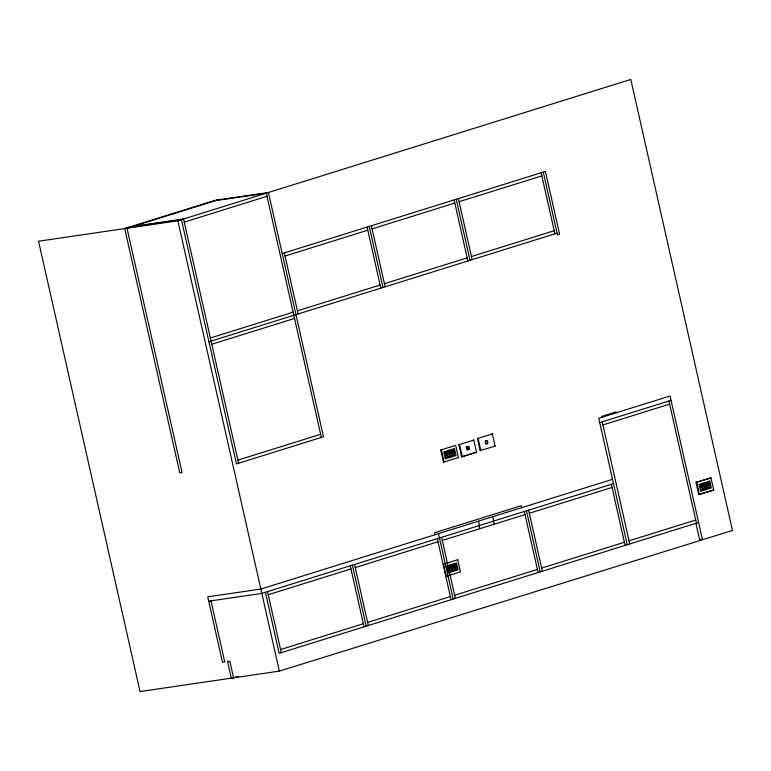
<?xml version="1.0" encoding="UTF-8"?>
<svg xmlns="http://www.w3.org/2000/svg" width="771" height="771" viewBox="0 0 771 771"><rect width="100%" height="100%" fill="white"/><g stroke="black" fill="none" stroke-linecap="round" stroke-linejoin="round"><path stroke-width="1.16" d="M217.605 199.968L127.013 228.235L182.052 472.488L179.768 472.816L124.729 228.573L215.311 200.306L268.443 192.509L323.492 436.752L236.466 463.911L181.416 219.658L128.294 227.455M177.85 220.776L630.803 79.442L732.45 530.467L279.343 671.107L140.033 691.558L38.55 241.227L177.85 220.776L279.343 671.107M184.259 222.115L267.007 196.297M282.205 253.572L545.415 171.441L559.573 234.239L557.433 234.904L543.276 172.106M285.048 256.02L367.796 230.201M372.075 228.871L454.813 203.052M459.092 201.713L541.84 175.904M210.377 337.997L293.125 312.178M297.404 310.838L380.142 285.019M384.43 283.689L467.168 257.871M471.447 256.531L554.195 230.712M208.941 341.784L557.038 233.17M211.784 344.242L294.532 318.423M237.902 460.114L320.64 434.304M440.742 449.956L455.651 445.407L458.388 457.55L443.479 462.099L440.742 449.956L441.378 449.859L444.115 462.002L443.479 462.099M477.442 438.506L492.341 433.957L495.078 446.101L480.179 450.65L477.442 438.506L478.078 438.41L480.805 450.553L480.179 450.65M458.88 444.645L473.78 440.106L476.517 452.249L462.253 456.702L461.617 456.789L458.88 444.645L459.516 444.559L462.253 456.702M466.494 446.978L468.729 446.284L469.423 449.339L467.187 450.042L466.494 446.978L465.857 447.074M461.617 456.789L476.517 452.249M599.732 422.604L671.069 400.342M602.932 424.946L669.633 404.139M612.511 479.331L260.849 589.054L207.717 596.85L222.462 662.25L224.746 661.913L210.984 600.85M613.485 483.668L261.822 593.391L208.7 601.187M268.241 594.73L350.978 568.911M355.258 567.581L438.005 541.762M442.284 540.423L525.032 514.604M529.311 513.274L612.049 487.455M696.04 482.415L710.949 477.875L713.686 490.019L699.413 494.462L698.777 494.558L696.04 482.415L710.949 477.875M445.811 566.251L456.509 562.907L458.08 569.846L447.373 573.19M698.777 494.558L713.686 490.019M280.586 649.548L363.334 623.729M367.613 622.399L450.36 596.581M454.639 595.241L537.387 569.422M541.666 568.092L624.404 542.273M629.049 540.828L695.741 520.011M698.584 522.468L279.15 653.336L265.397 592.273M233.594 677.439L231.3 678.162L227.541 661.508L229.835 661.171L233.584 677.825L238.181 676.389M215.466 200.633L266.303 193.174L321.343 437.427M171.808 213.885L174.092 213.548M132.718 226.452L183.556 218.993L238.605 463.236M491.705 434.054L492.341 433.957M473.143 440.202L473.78 440.106M455.015 445.503L455.651 445.407M494.442 446.197L495.078 446.101M457.752 457.646L458.388 457.55M704.395 482.694L705.966 489.633M696.676 482.318L699.413 494.462M668.929 401.016L696.444 523.133M695.914 523.307L699.673 539.96L702.342 539.122L670.086 396.005L598.759 418.267L627.247 544.731M616.28 412.793L616.077 411.936L601.814 416.379L602.006 417.246M602.228 421.824L629.753 543.95M541.136 172.781L554.898 233.835M611.345 484.333L625.108 545.396M458.388 198.59L472.151 259.654M528.607 510.151L542.37 571.215M456.249 199.265L470.011 260.328M526.468 510.816L540.23 571.88M454.109 199.93L467.872 260.993M524.328 511.491L538.091 572.545M521.697 507.665L521.254 505.718L434.68 532.732L435.123 534.679M492.756 516.695L493.729 521.032M493.344 521.157L494.047 524.28M478.483 521.148L479.466 525.485M479.07 525.61L479.774 528.733M449.098 450.235L450.669 457.174M451.16 564.574L452.731 571.513M371.371 225.749L385.134 286.812M441.581 537.3L455.343 598.363M369.232 226.414L382.994 287.477M438.468 533.638L453.203 599.038M367.092 227.079L380.845 288.142M437.302 538.64L451.064 599.703M284.345 252.898L298.107 313.961M354.554 564.459L368.316 625.522M352.414 565.124L366.177 626.187M350.275 565.789L364.037 626.852M267.537 591.608L281.29 652.671M447.912 456.027L447.459 456.509L447.093 455.738L447.912 456.027M453.261 454.36L452.808 454.842L452.442 454.071L453.261 454.36M449.975 570.376L449.522 570.848L449.156 570.077L449.975 570.376M455.324 568.699L454.871 569.181L454.505 568.41L455.324 568.699M703.21 488.496L702.853 488.997L702.391 488.197L703.21 488.496M708.559 486.829L708.106 487.301L707.739 486.53L708.559 486.829M454.447 448.568L443.749 451.902L445.31 458.841L456.018 455.507L454.447 448.568M448.404 451.382L444.838 452.49L446.014 457.695L449.58 456.586L448.404 451.382M453.753 449.715L450.187 450.823L451.363 456.027L454.929 454.919L453.753 449.715M446.419 452.731L446.563 455.054L446.419 452.731M447.488 452.394L447.633 454.717L447.488 452.394M451.767 451.064L451.912 453.387L451.767 451.064M452.837 450.727L452.982 453.049L452.837 450.727M468.151 446.833L466.985 447.546L467.303 448.934L468.855 448.443L468.151 446.833M709.754 481.027L699.046 484.371L700.617 491.31L711.315 487.966L709.754 481.027M457.714 559.746L443.441 564.199L446.178 576.342L460.451 571.889L457.714 559.746M703.701 483.841L700.135 484.959L701.311 490.163L704.877 489.045L703.701 483.841M709.05 482.174L705.484 483.292L706.66 488.496L710.226 487.378L709.05 482.174M701.716 485.19L701.861 487.523L701.716 485.19M702.786 484.863L702.93 487.185L702.786 484.863M707.065 483.523L707.209 485.846L707.065 483.523M708.135 483.195L708.279 485.518L708.135 483.195M450.466 565.721L446.901 566.839L448.076 572.043L451.642 570.925L450.466 565.721M455.815 564.054L452.249 565.172L453.425 570.376L456.991 569.258L455.815 564.054M448.481 567.07L448.626 569.393L448.481 567.07M449.551 566.743L449.695 569.065L449.551 566.743M453.83 565.403L453.974 567.726L453.83 565.403M454.9 565.076L455.044 567.398L454.9 565.076M485.46 441.291A1.783 1.234 81.6 0 0 486.646 444.029A1.783 1.234 81.6 0 0 487.619 441.446A1.783 1.234 81.6 0 0 485.46 441.291M485.682 441.484A1.426 0.993 81.6 0 0 486.626 443.672A1.426 0.993 81.6 0 0 487.407 441.61A1.426 0.993 81.6 0 0 485.682 441.484"/></g></svg>
